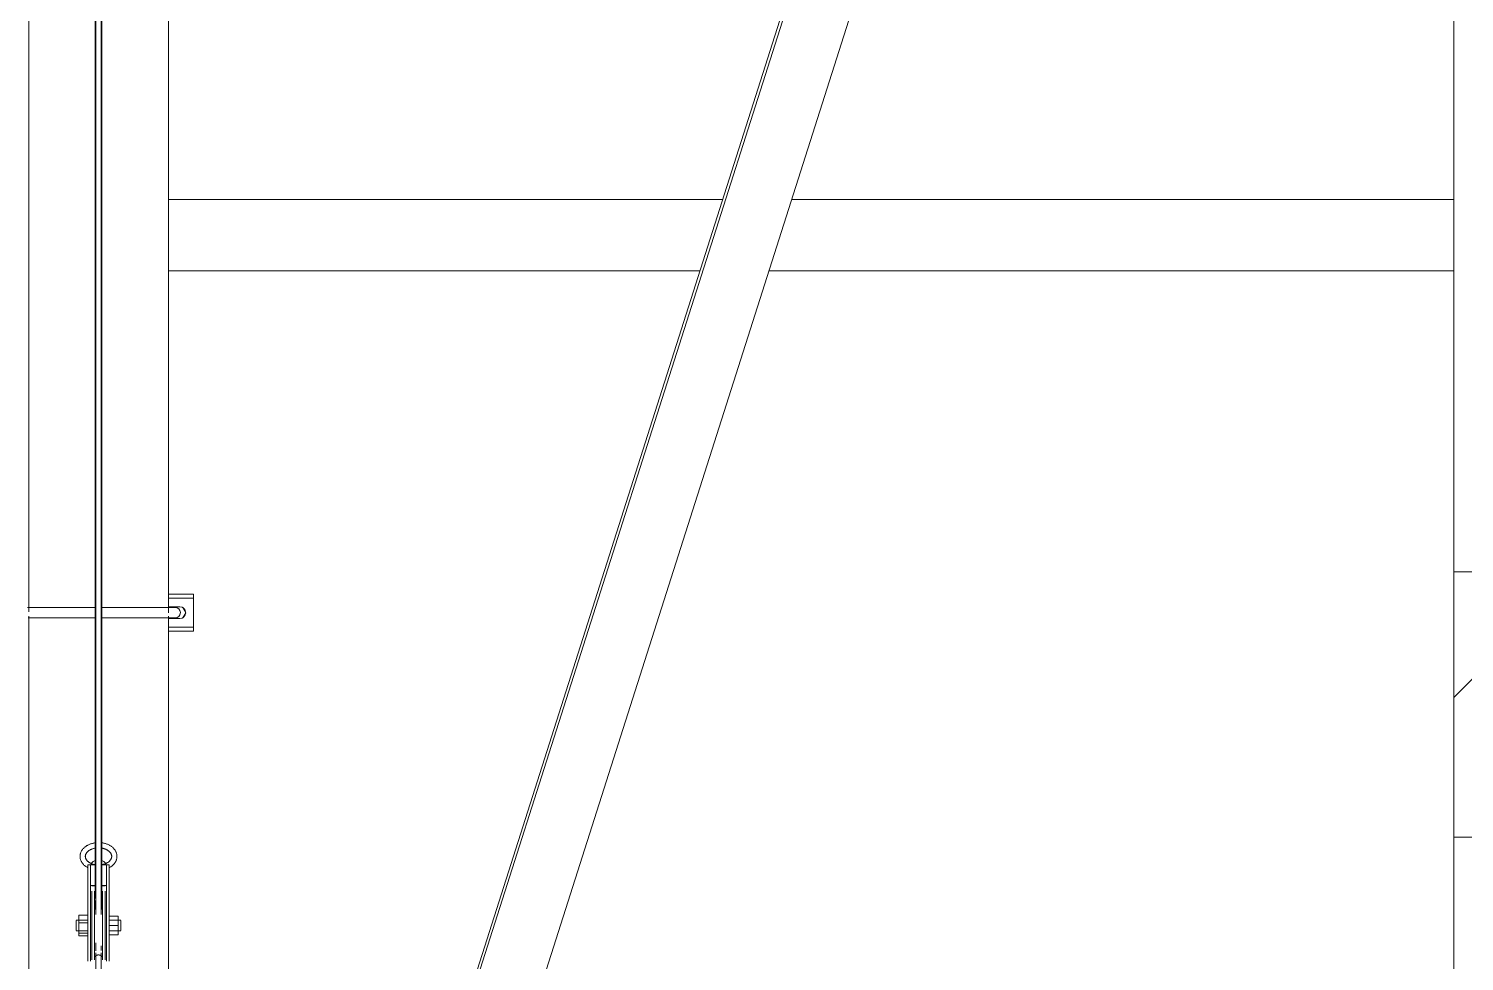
# Model space of a CAD drawing. Header units: inches. Extents: x 21386 to 98862, y -290 to 853.
# Drawn here: x 25618.9 to 25686.9, y 208.5 to 252.7 of the extents above; entities that cross this region are included whole.
import ezdxf

# ---------------------------------------------------------------- set-up
doc = ezdxf.new("R2010")
doc.units = ezdxf.units.IN
doc.header["$MEASUREMENT"] = 0
doc.layers.add('Q-SPCQ', color=91, linetype='Continuous', lineweight=13)
doc.layers.add('S-BEAM', color=12, linetype='Continuous', lineweight=13)

# ---------------------------------------------------------------- blocks, each defined once
blk = doc.blocks.new('Basketball_Backstop-Performance_Sports_Systems-3103-Ceiling_Hung - 27_-0_ to 27_-11 7_8_-706978-Building Section - East_West looking North')
at = {"layer": 'Q-SPCQ', "color": 8, "lineweight": 9}
for p, q in [((25618.861, 281.375), (25618.861, 225.045)), ((25625.486, 224.989), (25625.486, 281.375)), ((25663.487, 281.375), (25626.156, 164.32)), ((25663.62, 281.375), (25626.29, 164.32)), ((25666.612, 280.918), (25629.428, 164.32)), ((25622.044, 279.542), (25622.044, 210.705)), ((25622.294, 210.705), (25622.294, 279.542)), ((25622.013, 277.965), (25622.013, 211.459)), ((25622.325, 210.936), (25622.325, 277.841)), ((25625.486, 225.875), (25626.174, 225.875)), ((25626.174, 225.875), (25626.674, 225.875)), ((25626.674, 225.687), (25626.674, 225.875)), ((25626.674, 225.719), (25626.674, 225.875)), ((25626.174, 225.687), (25625.486, 225.687)), ((25625.58, 225.281), (25626.018, 225.281)), ((25626.302, 225.004), (25626.162, 225.246)), ((25626.674, 225.687), (25626.174, 225.687)), ((25626.674, 225.687), (25626.674, 225.562)), ((25626.674, 225.562), (25626.674, 224.437)), ((25618.861, 224.839), (25618.861, 164.32)), ((25625.486, 164.32), (25625.486, 224.839)), ((25626.018, 224.719), (25625.58, 224.719)), ((25626.162, 224.754), (25626.302, 224.996)), ((25625.486, 224.312), (25626.174, 224.312)), ((25626.174, 224.125), (25625.486, 224.125)), ((25626.174, 224.312), (25626.674, 224.312)), ((25626.674, 224.125), (25626.174, 224.125)), ((25626.674, 224.437), (25626.674, 224.312)), ((25626.674, 224.125), (25626.674, 224.312)), ((25626.674, 224.125), (25626.674, 224.281)), ((25621.669, 211.919), (25621.669, 213.056)), ((25621.669, 213.056), (25621.794, 213.056)), ((25621.794, 213.056), (25621.794, 211.919)), ((25621.794, 213.056), (25622.034, 213.056)), ((25622.278, 213.056), (25622.544, 213.056)), ((25622.544, 211.919), (25622.544, 213.056)), ((25622.544, 213.056), (25622.669, 213.056)), ((25622.669, 213.056), (25622.669, 211.919)), ((25621.669, 208.491), (25621.669, 211.919)), ((25622.034, 212.083), (25621.794, 212.083)), ((25621.794, 211.694), (25621.794, 211.919)), ((25621.794, 211.919), (25621.794, 208.491)), ((25621.981, 212.058), (25621.856, 212.058)), ((25621.856, 211.509), (25621.856, 211.807)), ((25621.981, 211.807), (25621.981, 211.509)), ((25622.544, 212.083), (25622.303, 212.083)), ((25622.481, 212.058), (25622.356, 212.058)), ((25622.356, 211.509), (25622.356, 211.807)), ((25622.481, 211.807), (25622.481, 211.509)), ((25622.544, 211.694), (25622.544, 211.919)), ((25622.544, 208.491), (25622.544, 211.919)), ((25622.669, 211.919), (25622.669, 208.491)), ((25621.856, 208.559), (25621.856, 211.509)), ((25621.981, 211.509), (25621.981, 208.559)), ((25622.013, 211.368), (25622.013, 210.936)), ((25622.356, 208.559), (25622.356, 211.509)), ((25622.481, 211.509), (25622.481, 208.559)), ((25621.669, 210.433), (25621.106, 210.433)), ((25621.106, 210.36), (25621.106, 210.425)), ((25621.106, 209.942), (25621.106, 210.36)), ((25621.231, 210.314), (25621.231, 210.671)), ((25621.231, 210.671), (25621.669, 210.671)), ((25621.231, 209.826), (25621.231, 210.314)), ((25621.231, 210.314), (25621.669, 210.314)), ((25622.669, 210.621), (25623.106, 210.621)), ((25623.231, 210.433), (25622.669, 210.433)), ((25623.106, 210.621), (25623.106, 210.183)), ((25623.231, 210.425), (25623.231, 210.36)), ((25623.231, 210.36), (25623.231, 209.942)), ((25621.106, 209.933), (25621.669, 209.933)), ((25621.231, 209.695), (25621.231, 209.826)), ((25621.669, 209.826), (25621.231, 209.826)), ((25621.231, 209.695), (25621.669, 209.695)), ((25623.106, 210.183), (25622.669, 210.183)), ((25622.669, 209.933), (25623.231, 209.933)), ((25622.669, 209.746), (25623.106, 209.746)), ((25623.106, 210.183), (25623.106, 209.746)), ((25622.044, 209.362), (25622.044, 208.977)), ((25622.044, 208.887), (25622.044, 145.456)), ((25622.294, 208.997), (25622.294, 209.226)), ((25622.294, 145.456), (25622.294, 208.887))]:
    blk.add_line(p, q, dxfattribs=at)
at = {"layer": 'Q-SPCQ', "color": 8, "lineweight": 9, "flags": 128}
for points in [[(25622.039, 225.25), (25621.923, 225.25), (25621.779, 225.25), (25621.635, 225.25), (25621.492, 225.25), (25621.35, 225.25), (25621.21, 225.25), (25621.071, 225.25), (25620.934, 225.25), (25620.798, 225.25), (25620.665, 225.25), (25620.535, 225.25), (25620.407, 225.25), (25620.282, 225.25), (25620.16, 225.25), (25620.041, 225.25), (25619.925, 225.25), (25619.813, 225.25), (25619.705, 225.25), (25619.601, 225.25), (25619.501, 225.25), (25619.405, 225.25), (25619.314, 225.25), (25619.227, 225.25), (25619.145, 225.25), (25619.068, 225.25), (25618.995, 225.25), (25618.928, 225.25), (25618.866, 225.25), (25618.81, 225.25)], [(25625.799, 225.25), (25625.796, 225.25), (25625.787, 225.25), (25625.773, 225.25), (25625.753, 225.25), (25625.727, 225.25), (25625.695, 225.25), (25625.658, 225.25), (25625.615, 225.25), (25625.567, 225.25), (25625.513, 225.25), (25625.454, 225.25), (25625.389, 225.25), (25625.32, 225.25), (25625.245, 225.25), (25625.166, 225.25), (25625.082, 225.25), (25624.993, 225.25), (25624.899, 225.25), (25624.801, 225.25), (25624.699, 225.25), (25624.593, 225.25), (25624.484, 225.25), (25624.37, 225.25), (25624.253, 225.25), (25624.133, 225.25), (25624.009, 225.25), (25623.882, 225.25), (25623.753, 225.25), (25623.622, 225.25), (25623.487, 225.25), (25623.351, 225.25), (25623.213, 225.25), (25623.074, 225.25), (25622.932, 225.25), (25622.79, 225.25), (25622.647, 225.25), (25622.503, 225.25), (25622.358, 225.25)], [(25618.835, 224.75), (25618.894, 224.75), (25618.959, 224.75), (25619.028, 224.75), (25619.103, 224.75), (25619.182, 224.75), (25619.266, 224.75), (25619.355, 224.75), (25619.449, 224.75), (25619.546, 224.75), (25619.648, 224.75), (25619.754, 224.75), (25619.864, 224.75), (25619.978, 224.75), (25620.095, 224.75), (25620.215, 224.75), (25620.339, 224.75), (25620.465, 224.75), (25620.595, 224.75), (25620.726, 224.75), (25620.86, 224.75), (25620.997, 224.75), (25621.135, 224.75), (25621.274, 224.75), (25621.415, 224.75), (25621.558, 224.75), (25621.701, 224.75), (25621.845, 224.75), (25621.99, 224.75)], [(25622.299, 224.75), (25622.425, 224.75), (25622.569, 224.75), (25622.713, 224.75), (25622.856, 224.75), (25622.998, 224.75), (25623.138, 224.75), (25623.277, 224.75), (25623.414, 224.75), (25623.549, 224.75), (25623.682, 224.75), (25623.813, 224.75), (25623.941, 224.75), (25624.066, 224.75), (25624.188, 224.75), (25624.307, 224.75), (25624.423, 224.75), (25624.535, 224.75), (25624.643, 224.75), (25624.747, 224.75), (25624.847, 224.75), (25624.943, 224.75), (25625.034, 224.75), (25625.121, 224.75), (25625.203, 224.75), (25625.28, 224.75), (25625.352, 224.75), (25625.42, 224.75), (25625.482, 224.75), (25625.538, 224.75), (25625.589, 224.75), (25625.635, 224.75), (25625.676, 224.75), (25625.71, 224.75), (25625.739, 224.75), (25625.763, 224.75), (25625.78, 224.75), (25625.792, 224.75), (25625.798, 224.75), (25625.799, 224.75)], [(25622.011, 214.098), (25621.978, 214.093), (25621.945, 214.087), (25621.913, 214.081), (25621.881, 214.073), (25621.849, 214.064), (25621.818, 214.055), (25621.787, 214.044), (25621.757, 214.033), (25621.728, 214.02), (25621.699, 214.007), (25621.67, 213.993), (25621.643, 213.978), (25621.616, 213.963), (25621.589, 213.946), (25621.564, 213.929), (25621.539, 213.911), (25621.516, 213.892), (25621.493, 213.872), (25621.471, 213.851), (25621.451, 213.83), (25621.431, 213.808), (25621.412, 213.785), (25621.395, 213.762), (25621.379, 213.737), (25621.364, 213.713), (25621.35, 213.687), (25621.338, 213.661), (25621.327, 213.635), (25621.318, 213.608), (25621.31, 213.581), (25621.304, 213.553), (25621.299, 213.525), (25621.296, 213.497), (25621.294, 213.469), (25621.294, 213.453)], [(25621.544, 213.453), (25621.544, 213.468), (25621.545, 213.482), (25621.547, 213.496), (25621.55, 213.51), (25621.554, 213.524), (25621.558, 213.539), (25621.564, 213.553), (25621.57, 213.567), (25621.577, 213.582), (25621.585, 213.596), (25621.594, 213.61), (25621.604, 213.624), (25621.615, 213.638), (25621.627, 213.652), (25621.64, 213.666), (25621.653, 213.68), (25621.668, 213.693), (25621.683, 213.706), (25621.7, 213.718), (25621.717, 213.731), (25621.735, 213.743), (25621.754, 213.754), (25621.774, 213.765), (25621.794, 213.776), (25621.815, 213.786), (25621.837, 213.795), (25621.859, 213.804), (25621.883, 213.813), (25621.906, 213.82), (25621.93, 213.827), (25621.955, 213.834), (25621.98, 213.839), (25622.005, 213.844)], [(25623.044, 213.453), (25623.043, 213.482), (25623.041, 213.51), (25623.037, 213.538), (25623.031, 213.566), (25623.024, 213.593), (25623.015, 213.62), (25623.005, 213.647), (25622.994, 213.673), (25622.981, 213.699), (25622.967, 213.724), (25622.951, 213.749), (25622.935, 213.772), (25622.917, 213.796), (25622.898, 213.818), (25622.878, 213.84), (25622.856, 213.861), (25622.834, 213.881), (25622.811, 213.9), (25622.787, 213.919), (25622.762, 213.937), (25622.736, 213.954), (25622.71, 213.97), (25622.682, 213.985), (25622.654, 214), (25622.626, 214.014), (25622.596, 214.026), (25622.566, 214.038), (25622.536, 214.049), (25622.505, 214.059), (25622.474, 214.068), (25622.442, 214.076), (25622.41, 214.084), (25622.377, 214.09), (25622.344, 214.096), (25622.311, 214.1)], [(25622.319, 213.847), (25622.344, 213.842), (25622.369, 213.837), (25622.394, 213.831), (25622.419, 213.824), (25622.442, 213.817), (25622.466, 213.809), (25622.489, 213.8), (25622.511, 213.791), (25622.532, 213.781), (25622.553, 213.771), (25622.573, 213.76), (25622.592, 213.749), (25622.611, 213.737), (25622.629, 213.725), (25622.645, 213.713), (25622.661, 213.7), (25622.677, 213.687), (25622.691, 213.673), (25622.704, 213.66), (25622.716, 213.646), (25622.728, 213.632), (25622.738, 213.618), (25622.748, 213.603), (25622.756, 213.589), (25622.764, 213.575), (25622.771, 213.561), (25622.776, 213.546), (25622.781, 213.532), (25622.785, 213.518), (25622.789, 213.504), (25622.791, 213.489), (25622.793, 213.475), (25622.794, 213.461), (25622.794, 213.453)], [(25621.294, 213.453), (25621.295, 213.425), (25621.297, 213.397), (25621.301, 213.369), (25621.307, 213.341), (25621.314, 213.314), (25621.322, 213.286), (25621.332, 213.26), (25621.344, 213.234), (25621.357, 213.208), (25621.371, 213.183), (25621.386, 213.158), (25621.403, 213.134), (25621.421, 213.111), (25621.44, 213.089), (25621.46, 213.067), (25621.481, 213.046), (25621.503, 213.026), (25621.526, 213.006), (25621.551, 212.988), (25621.575, 212.97), (25621.601, 212.953), (25621.628, 212.937), (25621.655, 212.921)], [(25621.765, 213.147), (25621.745, 213.158), (25621.727, 213.17), (25621.709, 213.182), (25621.692, 213.194), (25621.676, 213.207), (25621.661, 213.22), (25621.647, 213.234), (25621.634, 213.247), (25621.621, 213.261), (25621.61, 213.275), (25621.6, 213.289), (25621.59, 213.303), (25621.581, 213.318), (25621.574, 213.332), (25621.567, 213.346), (25621.561, 213.361), (25621.556, 213.375), (25621.552, 213.389), (25621.549, 213.403), (25621.546, 213.417), (25621.545, 213.432), (25621.544, 213.446), (25621.544, 213.453)], [(25622.019, 213.06), (25621.993, 213.065), (25621.968, 213.07), (25621.943, 213.076), (25621.919, 213.083), (25621.895, 213.09), (25621.872, 213.098), (25621.849, 213.107), (25621.827, 213.116), (25621.805, 213.126), (25621.785, 213.136), (25621.765, 213.147)], [(25622.794, 213.453), (25622.793, 213.439), (25622.792, 213.425), (25622.79, 213.411), (25622.787, 213.397), (25622.784, 213.383), (25622.779, 213.368), (25622.774, 213.354), (25622.768, 213.34), (25622.76, 213.325), (25622.752, 213.311), (25622.743, 213.297), (25622.733, 213.283), (25622.723, 213.269), (25622.711, 213.255), (25622.698, 213.241), (25622.684, 213.227), (25622.67, 213.214), (25622.654, 213.201), (25622.638, 213.188), (25622.621, 213.176), (25622.602, 213.164), (25622.584, 213.153), (25622.564, 213.142), (25622.543, 213.131), (25622.522, 213.121), (25622.501, 213.112), (25622.478, 213.103), (25622.455, 213.094), (25622.432, 213.087), (25622.407, 213.08), (25622.383, 213.073), (25622.358, 213.068), (25622.333, 213.063)], [(25622.667, 212.914), (25622.695, 212.928), (25622.722, 212.944), (25622.748, 212.961), (25622.774, 212.978), (25622.798, 212.996), (25622.822, 213.015), (25622.845, 213.035), (25622.866, 213.056), (25622.887, 213.077), (25622.907, 213.099), (25622.925, 213.122), (25622.943, 213.145), (25622.959, 213.169), (25622.974, 213.194), (25622.987, 213.22), (25622.999, 213.246), (25623.01, 213.272), (25623.02, 213.299), (25623.027, 213.326), (25623.034, 213.354), (25623.039, 213.382), (25623.042, 213.41), (25623.044, 213.438), (25623.044, 213.453)], [(25621.981, 211.683), (25621.986, 211.676), (25621.991, 211.668), (25621.996, 211.661), (25622.002, 211.655), (25622.008, 211.648), (25622.014, 211.642), (25622.02, 211.636), (25622.027, 211.63), (25622.034, 211.624), (25622.041, 211.619)], [(25622.297, 211.619), (25622.304, 211.624), (25622.311, 211.63), (25622.317, 211.636), (25622.324, 211.642), (25622.33, 211.648), (25622.336, 211.655), (25622.341, 211.662), (25622.347, 211.669), (25622.352, 211.676), (25622.356, 211.683)], [(25622.356, 208.683), (25622.352, 208.69), (25622.346, 208.698), (25622.341, 208.705), (25622.336, 208.711), (25622.33, 208.718), (25622.324, 208.724), (25622.317, 208.73), (25622.311, 208.736), (25622.304, 208.742), (25622.297, 208.747), (25622.289, 208.752), (25622.282, 208.757), (25622.274, 208.761), (25622.266, 208.765), (25622.258, 208.769), (25622.25, 208.772), (25622.242, 208.775), (25622.234, 208.778), (25622.225, 208.781), (25622.217, 208.783), (25622.208, 208.784), (25622.199, 208.786), (25622.191, 208.787), (25622.182, 208.788), (25622.173, 208.788), (25622.164, 208.788), (25622.156, 208.788), (25622.147, 208.787), (25622.138, 208.786), (25622.129, 208.784), (25622.121, 208.783), (25622.112, 208.78), (25622.104, 208.778), (25622.095, 208.775), (25622.087, 208.772), (25622.079, 208.769), (25622.071, 208.765), (25622.063, 208.761), (25622.056, 208.757), (25622.048, 208.752), (25622.041, 208.747), (25622.034, 208.742), (25622.027, 208.736), (25622.02, 208.73), (25622.014, 208.724), (25622.008, 208.718), (25622.002, 208.711), (25621.996, 208.705), (25621.991, 208.698), (25621.986, 208.69), (25621.981, 208.683)]]:
    blk.add_lwpolyline(points, dxfattribs=at)
at = {"layer": 'Q-SPCQ', "color": 8, "lineweight": 9}
for centre, radius, start, end in [((25625.58, 225), 0.281, 90, 105), ((25625.799, 225), 0.25, 270, 90), ((25626.018, 225), 0.281, 270, 90), ((25625.58, 225), 0.281, 255, 270), ((25625.799, 225), 0.25, 255, 270)]:
    blk.add_arc(centre, radius, start, end, dxfattribs=at)
for start_param, end_param in [(2.094395, 2.879793), (0.261799, 1.047198)]:
    blk.add_ellipse((25622.169, 213.011), major_axis=(0.375, 0), ratio=0.707107, start_param=start_param, end_param=end_param, dxfattribs=at)
blk = doc.blocks.new('columns and girder2 - one-1334686-Building Section - East_West looking North')
at = {"layer": 'S-BEAM', "lineweight": 9}
h = blk.add_hatch(dxfattribs=at)
h.set_pattern_fill('FP_1', color=8, style=0, pattern_type=2)
h.set_pattern_definition([(45, (22097.104, 100.19), (-19.00703, 19.00703), []), (45, (22097.104, 128.99), (-19.00703, 19.00703), [])])
h.paths.add_polyline_path([(25686.39, 214.372), (25696.39, 214.372), (25696.39, 226.93), (25686.39, 226.93)], flags=0)
at = {"layer": 'S-BEAM', "color": 8, "lineweight": 9}
for p, q in [((25686.39, 226.93), (25686.39, 383.851)), ((25686.39, 1), (25686.39, 214.372))]:
    blk.add_line(p, q, dxfattribs=at)
at = {"layer": 'S-BEAM', "color": 7}
for p, q in [((25686.39, 226.93), (25686.39, 214.372)), ((25686.39, 226.93), (25696.39, 226.93)), ((25686.39, 214.372), (25696.39, 214.372))]:
    blk.add_line(p, q, dxfattribs=at)
blk = doc.blocks.new('Girt_Z - 10_D-1223956-Building Section - East_West looking North')
at = {"layer": 'S-BEAM', "color": 8, "lineweight": 9}
for p, q in [((25625.486, 244.563), (25651.747, 244.563)), ((25655.018, 244.563), (25686.39, 244.563)), ((25625.486, 241.188), (25650.67, 241.188)), ((25653.942, 241.188), (25686.39, 241.188))]:
    blk.add_line(p, q, dxfattribs=at)

msp = doc.modelspace()

# ---------------------------------------------------------------- block references
at = {"layer": 'Q-SPCQ', "color": 8, "lineweight": 9}
msp.add_blockref('Basketball_Backstop-Performance_Sports_Systems-3103-Ceiling_Hung - 27_-0_ to 27_-11 7_8_-706978-Building Section - East_West looking North', (0, 0), dxfattribs=at)
at = {"layer": 'S-BEAM', "color": 7}
msp.add_blockref('columns and girder2 - one-1334686-Building Section - East_West looking North', (0, 0), dxfattribs=at)
at = {"layer": 'S-BEAM', "color": 8, "lineweight": 9}
msp.add_blockref('Girt_Z - 10_D-1223956-Building Section - East_West looking North', (0, 0), dxfattribs=at)

doc.saveas('drawing.dxf')
